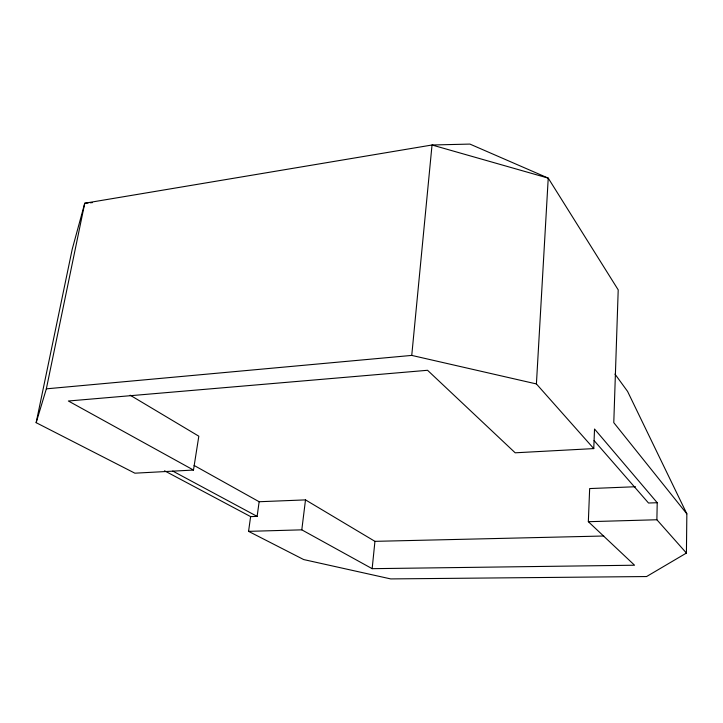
<?xml version="1.0" encoding="UTF-8"?>
<svg xmlns="http://www.w3.org/2000/svg" width="723" height="723" viewBox="0 0 723 723"><rect width="100%" height="100%" fill="white"/><g stroke="black" fill="none" stroke-linecap="round" stroke-linejoin="round"><path stroke-width="1.08" d="M164.519 470.781L250.619 516.611L248.567 531.36L303.687 559.566L390.709 578.915L646.579 576.547L686.416 553.059L686.85 513.854L627.582 391.414L614.966 374.089M686.416 553.059L656.882 519.756L657.216 502.72L594.532 429.001L593.764 448.594L515.183 452.806L427.555 370.284L68.378 401.003L193.475 470.049L198.825 436.195L130.158 395.192M248.567 531.36L301.798 529.842L372.155 568.676L634.559 565.223L588.341 521.699L589.661 488.567L635.481 486.733M593.764 448.594L536.412 383.94L548.233 178.12L469.914 144.085L432.029 144.998L84.754 203.235L72.228 249.173L36.15 422.675L134.876 473.185L193.475 470.049M36.15 422.675L46.344 388.838L411.749 355.409L432.029 144.998L548.233 178.12L618.21 289.869L613.782 422.648L686.85 513.854M372.155 568.676L374.939 541.346L305.504 499.891L259.141 501.735L194.107 465.449M301.798 529.842L305.504 499.891M250.619 516.611L257.126 516.394L259.141 501.735M46.344 388.838L84.754 203.235L88.089 202.964M90.312 202.783L92.535 202.603M657.216 502.72L648.513 503.018L594.089 440.569M588.341 521.699L656.882 519.756M374.939 541.346L603.768 536.005M411.749 355.409L536.412 383.94M172.743 471.062L257.126 516.394"/></g></svg>
